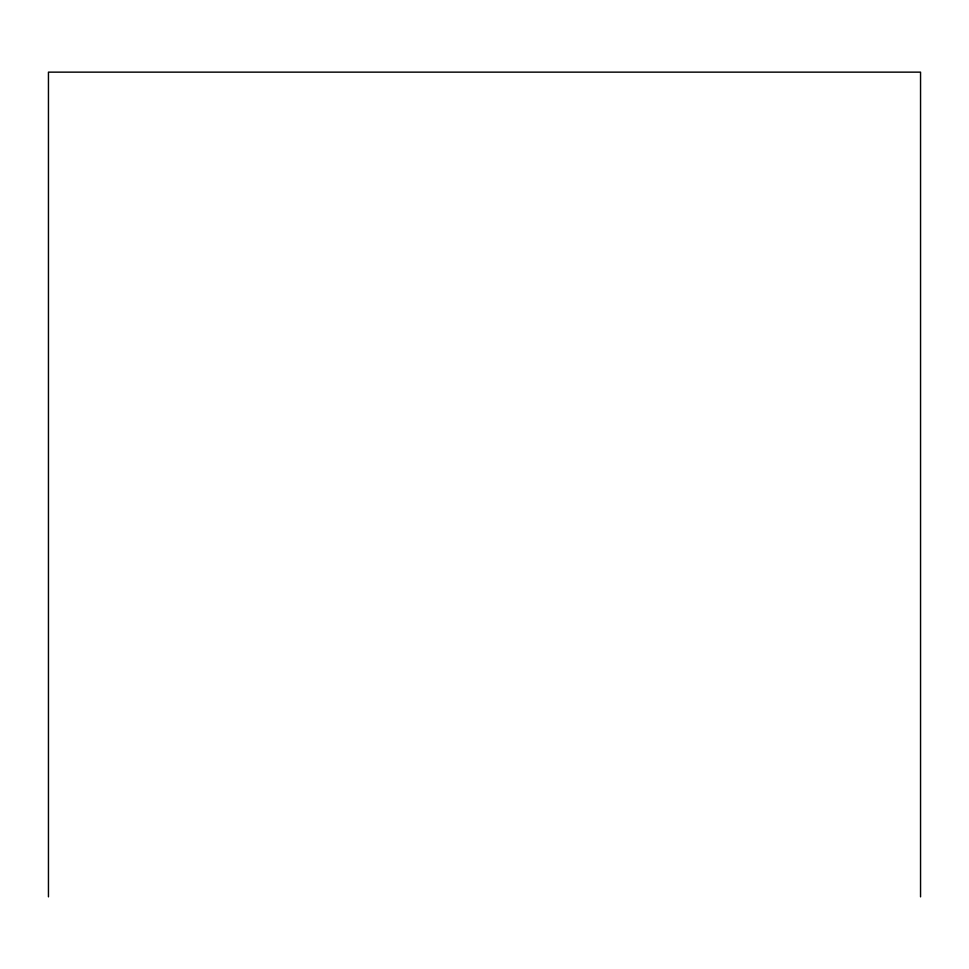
<?xml version="1.0" encoding="UTF-8"?>
<svg xmlns="http://www.w3.org/2000/svg" width="969" height="969" viewBox="0 0 969 969"><rect width="100%" height="100%" fill="white"/><g stroke="black" fill="none" stroke-linecap="round" stroke-linejoin="round"><path stroke-width="1.45" d="M920.55 896.858L920.55 72.142L48.45 72.142L48.45 896.858"/></g></svg>
